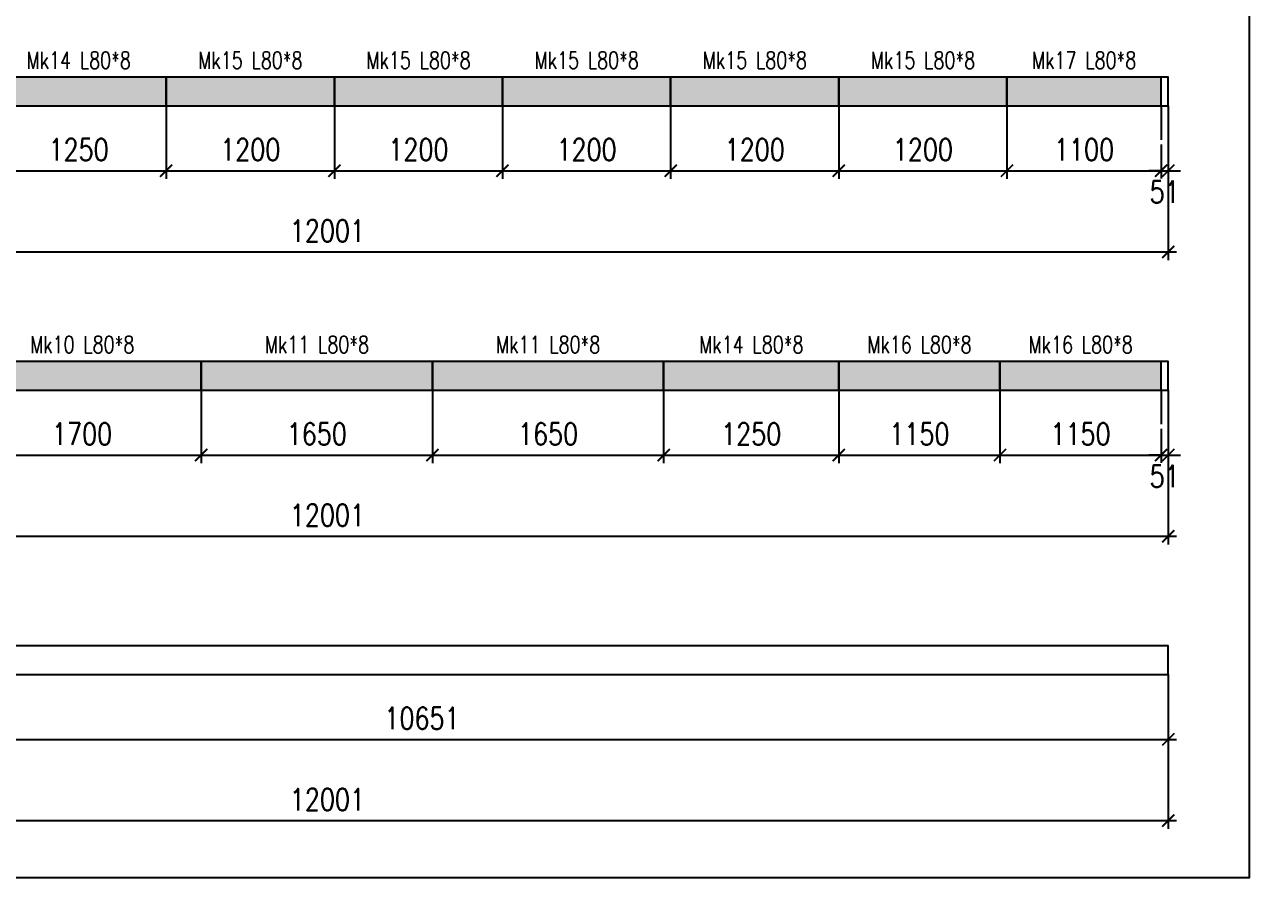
# Model space of a CAD drawing. Header units: millimetres. Extents: x -56 to 421004, y -1 to 91234.
# Drawn here: x 304614 to 313356, y 66207 to 72295 of the extents above; entities that cross this region are included whole.
import ezdxf
from ezdxf.enums import TextEntityAlignment as Align

# ---------------------------------------------------------------- set-up
doc = ezdxf.new("R2010")
doc.units = ezdxf.units.MM
doc.styles.add('EasyCutStyle', font='romans.shx', dxfattribs={"width": 0.8})
doc.styles.add('EasyCutStyleOptimezeBars', font='Romans.shx', dxfattribs={"width": 0.8})
doc.dimstyles.new('EasyCutDimOptimezeBars', dxfattribs={"dimscale": 57.971, "dimtxt": 2.7, "dimasz": 1.5, "dimexe": 1, "dimexo": 0, "dimgap": 1.25, "dimtad": 1, "dimdec": 1, "dimrnd": 0.5, "dimzin": 12, "dimdsep": 46, "dimtxsty": 'EasyCutStyleOptimezeBars', "dimblk": 'ARCHTICK', "dimblk1": 'ARCHTICK', "dimblk2": 'ARCHTICK', "dimcen": 1, "dimdle": 1, "dimclrd": 1, "dimclre": 1, "dimclrt": 3, "dimadec": 3, "dimazin": 0, "dimtfac": 1, "dimtdec": 1, "dimtix": 1, "dimtmove": 0, "dimatfit": 3, "dimfxl": 1, "dimtfill": 1, "dimtolj": 1, "dimtzin": 0, "dimarcsym": 0})

# ---------------------------------------------------------------- blocks, each defined once
blk = doc.blocks.new('_ArchTick')
at = {"color": 0, "linetype": 'ByBlock', "const_width": 0.15}
blk.add_lwpolyline([(-0.5, -0.5), (0.5, 0.5)], dxfattribs=at)
blk = doc.blocks.new('*D1658')
at = {"color": 1, "lineweight": -2}
for p, q in [((304375.4, 71715), (304375.4, 71193.2)), ((305625.4, 71715), (305625.4, 71193.2)), ((304317.4, 71251.2), (305683.4, 71251.2))]:
    blk.add_line(p, q, dxfattribs=at)
at = {"layer": 'Defpoints', "color": 0}
for p in [(304375.4, 71715), (305625.4, 71715), (305625.4, 71251.2)]:
    blk.add_point(p, dxfattribs=at)
at = {"color": 1, "lineweight": -2, "xscale": 86.9637, "yscale": 86.9637, "zscale": 86.9637, "rotation": 180}
blk.add_blockref('_ArchTick', (304375.4, 71251.2), dxfattribs=at)
at = {"color": 1, "lineweight": -2, "xscale": 86.9637, "yscale": 86.9637, "zscale": 86.9637}
blk.add_blockref('_ArchTick', (305625.4, 71251.2), dxfattribs=at)
at = {"color": 3, "insert": (305000.4, 71401.9), "char_height": 156.53, "attachment_point": 5, "style": 'EasyCutStyleOptimezeBars', "bg_fill": 3, "box_fill_scale": 1.1, "bg_fill_color": 256, "bg_fill_true_color": 13158600, "bg_fill_transparency": 3373302}
blk.add_mtext('\\A1;1250', dxfattribs=at)
blk = doc.blocks.new('*D1659')
at = {"color": 1, "lineweight": -2}
for p, q in [((305625.4, 71715), (305625.4, 71193.2)), ((306825.4, 71715), (306825.4, 71193.2)), ((305567.4, 71251.2), (306883.4, 71251.2))]:
    blk.add_line(p, q, dxfattribs=at)
at = {"layer": 'Defpoints', "color": 0}
for p in [(305625.4, 71715), (306825.4, 71715), (306825.4, 71251.2)]:
    blk.add_point(p, dxfattribs=at)
at = {"color": 1, "lineweight": -2, "xscale": 86.9637, "yscale": 86.9637, "zscale": 86.9637, "rotation": 180}
blk.add_blockref('_ArchTick', (305625.4, 71251.2), dxfattribs=at)
at = {"color": 1, "lineweight": -2, "xscale": 86.9637, "yscale": 86.9637, "zscale": 86.9637}
blk.add_blockref('_ArchTick', (306825.4, 71251.2), dxfattribs=at)
at = {"color": 3, "insert": (306225.4, 71401.9), "char_height": 156.53, "attachment_point": 5, "style": 'EasyCutStyleOptimezeBars', "bg_fill": 3, "box_fill_scale": 1.1, "bg_fill_color": 256, "bg_fill_true_color": 13158600, "bg_fill_transparency": 12497744}
blk.add_mtext('\\A1;1200', dxfattribs=at)
blk = doc.blocks.new('*D1660')
at = {"color": 1, "lineweight": -2}
for p, q in [((306825.4, 71715), (306825.4, 71193.2)), ((308025.4, 71715), (308025.4, 71193.2)), ((306767.4, 71251.2), (308083.4, 71251.2))]:
    blk.add_line(p, q, dxfattribs=at)
at = {"layer": 'Defpoints', "color": 0}
for p in [(306825.4, 71715), (308025.4, 71715), (308025.4, 71251.2)]:
    blk.add_point(p, dxfattribs=at)
at = {"color": 1, "lineweight": -2, "xscale": 86.9637, "yscale": 86.9637, "zscale": 86.9637, "rotation": 180}
blk.add_blockref('_ArchTick', (306825.4, 71251.2), dxfattribs=at)
at = {"color": 1, "lineweight": -2, "xscale": 86.9637, "yscale": 86.9637, "zscale": 86.9637}
blk.add_blockref('_ArchTick', (308025.4, 71251.2), dxfattribs=at)
at = {"color": 3, "insert": (307425.4, 71401.9), "char_height": 156.53, "attachment_point": 5, "style": 'EasyCutStyleOptimezeBars', "bg_fill": 3, "box_fill_scale": 1.1, "bg_fill_color": 256, "bg_fill_true_color": 13158600, "bg_fill_transparency": 2789904}
blk.add_mtext('\\A1;1200', dxfattribs=at)
blk = doc.blocks.new('*D1661')
at = {"color": 1, "lineweight": -2}
for p, q in [((308025.4, 71715), (308025.4, 71193.2)), ((309225.4, 71715), (309225.4, 71193.2)), ((307967.4, 71251.2), (309283.4, 71251.2))]:
    blk.add_line(p, q, dxfattribs=at)
at = {"layer": 'Defpoints', "color": 0}
for p in [(308025.4, 71715), (309225.4, 71715), (309225.4, 71251.2)]:
    blk.add_point(p, dxfattribs=at)
at = {"color": 1, "lineweight": -2, "xscale": 86.9637, "yscale": 86.9637, "zscale": 86.9637, "rotation": 180}
blk.add_blockref('_ArchTick', (308025.4, 71251.2), dxfattribs=at)
at = {"color": 1, "lineweight": -2, "xscale": 86.9637, "yscale": 86.9637, "zscale": 86.9637}
blk.add_blockref('_ArchTick', (309225.4, 71251.2), dxfattribs=at)
at = {"color": 3, "insert": (308625.4, 71401.9), "char_height": 156.53, "attachment_point": 5, "style": 'EasyCutStyleOptimezeBars', "bg_fill": 3, "box_fill_scale": 1.1, "bg_fill_color": 256, "bg_fill_true_color": 13158600, "bg_fill_transparency": 2798432}
blk.add_mtext('\\A1;1200', dxfattribs=at)
blk = doc.blocks.new('*D1662')
at = {"color": 1, "lineweight": -2}
for p, q in [((309225.4, 71715), (309225.4, 71193.2)), ((310425.4, 71715), (310425.4, 71193.2)), ((309167.4, 71251.2), (310483.4, 71251.2))]:
    blk.add_line(p, q, dxfattribs=at)
at = {"layer": 'Defpoints', "color": 0}
for p in [(309225.4, 71715), (310425.4, 71715), (310425.4, 71251.2)]:
    blk.add_point(p, dxfattribs=at)
at = {"color": 1, "lineweight": -2, "xscale": 86.9637, "yscale": 86.9637, "zscale": 86.9637, "rotation": 180}
blk.add_blockref('_ArchTick', (309225.4, 71251.2), dxfattribs=at)
at = {"color": 1, "lineweight": -2, "xscale": 86.9637, "yscale": 86.9637, "zscale": 86.9637}
blk.add_blockref('_ArchTick', (310425.4, 71251.2), dxfattribs=at)
at = {"color": 3, "insert": (309825.4, 71401.9), "char_height": 156.53, "attachment_point": 5, "style": 'EasyCutStyleOptimezeBars', "bg_fill": 3, "box_fill_scale": 1.1, "bg_fill_color": 256, "bg_fill_true_color": 13158600, "bg_fill_transparency": 2806960}
blk.add_mtext('\\A1;1200', dxfattribs=at)
blk = doc.blocks.new('*D1663')
at = {"color": 1, "lineweight": -2}
for p, q in [((310425.4, 71715), (310425.4, 71193.2)), ((311625.4, 71715), (311625.4, 71193.2)), ((310367.4, 71251.2), (311683.4, 71251.2))]:
    blk.add_line(p, q, dxfattribs=at)
at = {"layer": 'Defpoints', "color": 0}
for p in [(310425.4, 71715), (311625.4, 71715), (311625.4, 71251.2)]:
    blk.add_point(p, dxfattribs=at)
at = {"color": 1, "lineweight": -2, "xscale": 86.9637, "yscale": 86.9637, "zscale": 86.9637, "rotation": 180}
blk.add_blockref('_ArchTick', (310425.4, 71251.2), dxfattribs=at)
at = {"color": 1, "lineweight": -2, "xscale": 86.9637, "yscale": 86.9637, "zscale": 86.9637}
blk.add_blockref('_ArchTick', (311625.4, 71251.2), dxfattribs=at)
at = {"color": 3, "insert": (311025.4, 71401.9), "char_height": 156.53, "attachment_point": 5, "style": 'EasyCutStyleOptimezeBars', "bg_fill": 3, "box_fill_scale": 1.1, "bg_fill_color": 256, "bg_fill_true_color": 13158600, "bg_fill_transparency": 12498928}
blk.add_mtext('\\A1;1200', dxfattribs=at)
blk = doc.blocks.new('*D1664')
at = {"color": 1, "lineweight": -2}
for p, q in [((311625.4, 71715), (311625.4, 71193.2)), ((312725.4, 71715), (312725.4, 71193.2)), ((311567.4, 71251.2), (312783.4, 71251.2))]:
    blk.add_line(p, q, dxfattribs=at)
at = {"layer": 'Defpoints', "color": 0}
for p in [(311625.4, 71715), (312725.4, 71715), (312725.4, 71251.2)]:
    blk.add_point(p, dxfattribs=at)
at = {"color": 1, "lineweight": -2, "xscale": 86.9637, "yscale": 86.9637, "zscale": 86.9637, "rotation": 180}
blk.add_blockref('_ArchTick', (311625.4, 71251.2), dxfattribs=at)
at = {"color": 1, "lineweight": -2, "xscale": 86.9637, "yscale": 86.9637, "zscale": 86.9637}
blk.add_blockref('_ArchTick', (312725.4, 71251.2), dxfattribs=at)
at = {"color": 3, "insert": (312175.4, 71401.9), "char_height": 156.53, "attachment_point": 5, "style": 'EasyCutStyleOptimezeBars', "bg_fill": 3, "box_fill_scale": 1.1, "bg_fill_color": 256, "bg_fill_true_color": 13158600, "bg_fill_transparency": 2822752}
blk.add_mtext('\\A1;1100', dxfattribs=at)
blk = doc.blocks.new('*D1665')
at = {"color": 1, "lineweight": -2}
for p, q in [((312725.4, 71715), (312725.4, 71193.2)), ((312776.4, 71715), (312776.4, 71193.2)), ((312725.4, 71251.2), (312638.4, 71251.2)), ((312725.4, 71251.2), (312776.4, 71251.2)), ((312776.4, 71251.2), (312863.3, 71251.2))]:
    blk.add_line(p, q, dxfattribs=at)
at = {"layer": 'Defpoints', "color": 0}
for p in [(312725.4, 71715), (312776.4, 71715), (312776.4, 71251.2)]:
    blk.add_point(p, dxfattribs=at)
at = {"color": 1, "lineweight": -2, "xscale": 86.9637, "yscale": 86.9637, "zscale": 86.9637}
blk.add_blockref('_ArchTick', (312725.4, 71251.2), dxfattribs=at)
at = {"color": 1, "lineweight": -2, "xscale": 86.9637, "yscale": 86.9637, "zscale": 86.9637, "rotation": 180}
blk.add_blockref('_ArchTick', (312776.4, 71251.2), dxfattribs=at)
at = {"color": 3, "char_height": 156.53, "attachment_point": 5, "style": 'EasyCutStyleOptimezeBars', "bg_fill": 3, "box_fill_scale": 1.1, "bg_fill_color": 256, "bg_fill_true_color": 13158600}
for s, insert, bg_fill_transparency in [('\\A1;', (312750.9, 71454.1), 2831408), ('\\A1;51', (312750.9, 71100.5), 0)]:
    blk.add_mtext(s, dxfattribs=dict(at, insert=insert, bg_fill_transparency=bg_fill_transparency))
blk = doc.blocks.new('*D1666')
at = {"color": 1, "lineweight": -2}
for p, q in [((300775.4, 71715), (300775.4, 70613.5)), ((312776.4, 71715), (312776.4, 70613.5)), ((300717.4, 70671.4), (312834.4, 70671.4))]:
    blk.add_line(p, q, dxfattribs=at)
at = {"layer": 'Defpoints', "color": 0}
for p in [(300775.4, 71715), (312776.4, 71715), (312776.4, 70671.4)]:
    blk.add_point(p, dxfattribs=at)
at = {"color": 1, "lineweight": -2, "xscale": 86.9637, "yscale": 86.9637, "zscale": 86.9637, "rotation": 180}
blk.add_blockref('_ArchTick', (300775.4, 70671.4), dxfattribs=at)
at = {"color": 1, "lineweight": -2, "xscale": 86.9637, "yscale": 86.9637, "zscale": 86.9637}
blk.add_blockref('_ArchTick', (312776.4, 70671.4), dxfattribs=at)
at = {"color": 3, "insert": (306775.9, 70822.2), "char_height": 156.53, "attachment_point": 5, "style": 'EasyCutStyleOptimezeBars', "bg_fill": 3, "box_fill_scale": 1.1, "bg_fill_color": 256, "bg_fill_true_color": 13158600, "bg_fill_transparency": 4837208}
blk.add_mtext('\\A1;12001', dxfattribs=at)
blk = doc.blocks.new('*D1669')
at = {"color": 1, "lineweight": -2}
for p, q in [((304175.4, 69685.9), (304175.4, 69164.1)), ((305875.4, 69685.9), (305875.4, 69164.1)), ((304117.4, 69222), (305933.4, 69222))]:
    blk.add_line(p, q, dxfattribs=at)
at = {"layer": 'Defpoints', "color": 0}
for p in [(304175.4, 69685.9), (305875.4, 69685.9), (305875.4, 69222)]:
    blk.add_point(p, dxfattribs=at)
at = {"color": 1, "lineweight": -2, "xscale": 86.9637, "yscale": 86.9637, "zscale": 86.9637, "rotation": 180}
blk.add_blockref('_ArchTick', (304175.4, 69222), dxfattribs=at)
at = {"color": 1, "lineweight": -2, "xscale": 86.9637, "yscale": 86.9637, "zscale": 86.9637}
blk.add_blockref('_ArchTick', (305875.4, 69222), dxfattribs=at)
at = {"color": 3, "insert": (305025.4, 69372.8), "char_height": 156.53, "attachment_point": 5, "style": 'EasyCutStyleOptimezeBars', "bg_fill": 3, "box_fill_scale": 1.1, "bg_fill_color": 256, "bg_fill_true_color": 13158600, "bg_fill_transparency": 3227584}
blk.add_mtext('\\A1;1700', dxfattribs=at)
blk = doc.blocks.new('*D1670')
at = {"color": 1, "lineweight": -2}
for p, q in [((305875.4, 69685.9), (305875.4, 69164.1)), ((307525.4, 69685.9), (307525.4, 69164.1)), ((305817.4, 69222), (307583.4, 69222))]:
    blk.add_line(p, q, dxfattribs=at)
at = {"layer": 'Defpoints', "color": 0}
for p in [(305875.4, 69685.9), (307525.4, 69685.9), (307525.4, 69222)]:
    blk.add_point(p, dxfattribs=at)
at = {"color": 1, "lineweight": -2, "xscale": 86.9637, "yscale": 86.9637, "zscale": 86.9637, "rotation": 180}
blk.add_blockref('_ArchTick', (305875.4, 69222), dxfattribs=at)
at = {"color": 1, "lineweight": -2, "xscale": 86.9637, "yscale": 86.9637, "zscale": 86.9637}
blk.add_blockref('_ArchTick', (307525.4, 69222), dxfattribs=at)
at = {"color": 3, "insert": (306700.4, 69372.8), "char_height": 156.53, "attachment_point": 5, "style": 'EasyCutStyleOptimezeBars', "bg_fill": 3, "box_fill_scale": 1.1, "bg_fill_color": 256, "bg_fill_true_color": 13158600, "bg_fill_transparency": 3228176}
blk.add_mtext('\\A1;1650', dxfattribs=at)
blk = doc.blocks.new('*D1671')
at = {"color": 1, "lineweight": -2}
for p, q in [((307525.4, 69685.9), (307525.4, 69164.1)), ((309175.4, 69685.9), (309175.4, 69164.1)), ((307467.4, 69222), (309233.4, 69222))]:
    blk.add_line(p, q, dxfattribs=at)
at = {"layer": 'Defpoints', "color": 0}
for p in [(307525.4, 69685.9), (309175.4, 69685.9), (309175.4, 69222)]:
    blk.add_point(p, dxfattribs=at)
at = {"color": 1, "lineweight": -2, "xscale": 86.9637, "yscale": 86.9637, "zscale": 86.9637, "rotation": 180}
blk.add_blockref('_ArchTick', (307525.4, 69222), dxfattribs=at)
at = {"color": 1, "lineweight": -2, "xscale": 86.9637, "yscale": 86.9637, "zscale": 86.9637}
blk.add_blockref('_ArchTick', (309175.4, 69222), dxfattribs=at)
at = {"color": 3, "insert": (308350.4, 69372.8), "char_height": 156.53, "attachment_point": 5, "style": 'EasyCutStyleOptimezeBars', "bg_fill": 3, "box_fill_scale": 1.1, "bg_fill_color": 256, "bg_fill_true_color": 13158600, "bg_fill_transparency": 13483036}
blk.add_mtext('\\A1;1650', dxfattribs=at)
blk = doc.blocks.new('*D1672')
at = {"color": 1, "lineweight": -2}
for p, q in [((309175.4, 69685.9), (309175.4, 69164.1)), ((310425.4, 69685.9), (310425.4, 69164.1)), ((309117.4, 69222), (310483.4, 69222))]:
    blk.add_line(p, q, dxfattribs=at)
at = {"layer": 'Defpoints', "color": 0}
for p in [(309175.4, 69685.9), (310425.4, 69685.9), (310425.4, 69222)]:
    blk.add_point(p, dxfattribs=at)
at = {"color": 1, "lineweight": -2, "xscale": 86.9637, "yscale": 86.9637, "zscale": 86.9637, "rotation": 180}
blk.add_blockref('_ArchTick', (309175.4, 69222), dxfattribs=at)
at = {"color": 1, "lineweight": -2, "xscale": 86.9637, "yscale": 86.9637, "zscale": 86.9637}
blk.add_blockref('_ArchTick', (310425.4, 69222), dxfattribs=at)
at = {"color": 3, "insert": (309800.4, 69372.8), "char_height": 156.53, "attachment_point": 5, "style": 'EasyCutStyleOptimezeBars', "bg_fill": 3, "box_fill_scale": 1.1, "bg_fill_color": 256, "bg_fill_true_color": 13158600, "bg_fill_transparency": 0}
blk.add_mtext('\\A1;1250', dxfattribs=at)
blk = doc.blocks.new('*D1673')
at = {"color": 1, "lineweight": -2}
for p, q in [((310425.4, 69685.9), (310425.4, 69164.1)), ((311575.4, 69685.9), (311575.4, 69164.1)), ((310367.4, 69222), (311633.4, 69222))]:
    blk.add_line(p, q, dxfattribs=at)
at = {"layer": 'Defpoints', "color": 0}
for p in [(310425.4, 69685.9), (311575.4, 69685.9), (311575.4, 69222)]:
    blk.add_point(p, dxfattribs=at)
at = {"color": 1, "lineweight": -2, "xscale": 86.9637, "yscale": 86.9637, "zscale": 86.9637, "rotation": 180}
blk.add_blockref('_ArchTick', (310425.4, 69222), dxfattribs=at)
at = {"color": 1, "lineweight": -2, "xscale": 86.9637, "yscale": 86.9637, "zscale": 86.9637}
blk.add_blockref('_ArchTick', (311575.4, 69222), dxfattribs=at)
at = {"color": 3, "insert": (311000.4, 69372.8), "char_height": 156.53, "attachment_point": 5, "style": 'EasyCutStyleOptimezeBars', "bg_fill": 3, "box_fill_scale": 1.1, "bg_fill_color": 256, "bg_fill_true_color": 13158600, "bg_fill_transparency": 3259552}
blk.add_mtext('\\A1;1150', dxfattribs=at)
blk = doc.blocks.new('*D1674')
at = {"color": 1, "lineweight": -2}
for p, q in [((311575.4, 69685.9), (311575.4, 69164.1)), ((312725.4, 69685.9), (312725.4, 69164.1)), ((311517.4, 69222), (312783.4, 69222))]:
    blk.add_line(p, q, dxfattribs=at)
at = {"layer": 'Defpoints', "color": 0}
for p in [(311575.4, 69685.9), (312725.4, 69685.9), (312725.4, 69222)]:
    blk.add_point(p, dxfattribs=at)
at = {"color": 1, "lineweight": -2, "xscale": 86.9637, "yscale": 86.9637, "zscale": 86.9637, "rotation": 180}
blk.add_blockref('_ArchTick', (311575.4, 69222), dxfattribs=at)
at = {"color": 1, "lineweight": -2, "xscale": 86.9637, "yscale": 86.9637, "zscale": 86.9637}
blk.add_blockref('_ArchTick', (312725.4, 69222), dxfattribs=at)
at = {"color": 3, "insert": (312150.4, 69372.8), "char_height": 156.53, "attachment_point": 5, "style": 'EasyCutStyleOptimezeBars', "bg_fill": 3, "box_fill_scale": 1.1, "bg_fill_color": 256, "bg_fill_true_color": 13158600, "bg_fill_transparency": 3268192}
blk.add_mtext('\\A1;1150', dxfattribs=at)
blk = doc.blocks.new('*D1675')
at = {"color": 1, "lineweight": -2}
for p, q in [((312725.4, 69685.9), (312725.4, 69164.1)), ((312776.4, 69685.9), (312776.4, 69164.1)), ((312725.4, 69222), (312638.4, 69222)), ((312725.4, 69222), (312776.4, 69222)), ((312776.4, 69222), (312863.3, 69222))]:
    blk.add_line(p, q, dxfattribs=at)
at = {"layer": 'Defpoints', "color": 0}
for p in [(312725.4, 69685.9), (312776.4, 69685.9), (312776.4, 69222)]:
    blk.add_point(p, dxfattribs=at)
at = {"color": 1, "lineweight": -2, "xscale": 86.9637, "yscale": 86.9637, "zscale": 86.9637}
blk.add_blockref('_ArchTick', (312725.4, 69222), dxfattribs=at)
at = {"color": 1, "lineweight": -2, "xscale": 86.9637, "yscale": 86.9637, "zscale": 86.9637, "rotation": 180}
blk.add_blockref('_ArchTick', (312776.4, 69222), dxfattribs=at)
at = {"color": 3, "char_height": 156.53, "attachment_point": 5, "style": 'EasyCutStyleOptimezeBars', "bg_fill": 3, "box_fill_scale": 1.1, "bg_fill_color": 256, "bg_fill_true_color": 13158600, "bg_fill_transparency": 0}
for s, insert in [('\\A1;', (312750.9, 69425)), ('\\A1;51', (312750.9, 69071.3))]:
    blk.add_mtext(s, dxfattribs=dict(at, insert=insert))
blk = doc.blocks.new('*D1676')
at = {"color": 1, "lineweight": -2}
for p, q in [((300775.4, 69685.9), (300775.4, 68584.3)), ((312776.4, 69685.9), (312776.4, 68584.3)), ((300717.4, 68642.3), (312834.4, 68642.3))]:
    blk.add_line(p, q, dxfattribs=at)
at = {"layer": 'Defpoints', "color": 0}
for p in [(300775.4, 69685.9), (312776.4, 69685.9), (312776.4, 68642.3)]:
    blk.add_point(p, dxfattribs=at)
at = {"color": 1, "lineweight": -2, "xscale": 86.9637, "yscale": 86.9637, "zscale": 86.9637, "rotation": 180}
blk.add_blockref('_ArchTick', (300775.4, 68642.3), dxfattribs=at)
at = {"color": 1, "lineweight": -2, "xscale": 86.9637, "yscale": 86.9637, "zscale": 86.9637}
blk.add_blockref('_ArchTick', (312776.4, 68642.3), dxfattribs=at)
at = {"color": 3, "insert": (306775.9, 68793), "char_height": 156.53, "attachment_point": 5, "style": 'EasyCutStyleOptimezeBars', "bg_fill": 3, "box_fill_scale": 1.1, "bg_fill_color": 256, "bg_fill_true_color": 13158600, "bg_fill_transparency": 10648080}
blk.add_mtext('\\A1;12001', dxfattribs=at)
blk = doc.blocks.new('*D1678')
at = {"color": 1, "lineweight": -2}
for p, q in [((302125.4, 67656.7), (302125.4, 67134.9)), ((312776.4, 67656.7), (312776.4, 67134.9)), ((302067.4, 67192.9), (312834.4, 67192.9))]:
    blk.add_line(p, q, dxfattribs=at)
at = {"layer": 'Defpoints', "color": 0}
for p in [(302125.4, 67656.7), (312776.4, 67656.7), (312776.4, 67192.9)]:
    blk.add_point(p, dxfattribs=at)
at = {"color": 1, "lineweight": -2, "xscale": 86.9637, "yscale": 86.9637, "zscale": 86.9637, "rotation": 180}
blk.add_blockref('_ArchTick', (302125.4, 67192.9), dxfattribs=at)
at = {"color": 1, "lineweight": -2, "xscale": 86.9637, "yscale": 86.9637, "zscale": 86.9637}
blk.add_blockref('_ArchTick', (312776.4, 67192.9), dxfattribs=at)
at = {"color": 3, "insert": (307450.9, 67343.6), "char_height": 156.53, "attachment_point": 5, "style": 'EasyCutStyleOptimezeBars', "bg_fill": 3, "box_fill_scale": 1.1, "bg_fill_color": 256, "bg_fill_true_color": 13158600, "bg_fill_transparency": 3420304}
blk.add_mtext('\\A1;10651', dxfattribs=at)
blk = doc.blocks.new('*D1679')
at = {"color": 1, "lineweight": -2}
for p, q in [((300775.4, 67656.7), (300775.4, 66555.2)), ((312776.4, 67656.7), (312776.4, 66555.2)), ((300717.4, 66613.1), (312834.4, 66613.1))]:
    blk.add_line(p, q, dxfattribs=at)
at = {"layer": 'Defpoints', "color": 0}
for p in [(300775.4, 67656.7), (312776.4, 67656.7), (312776.4, 66613.1)]:
    blk.add_point(p, dxfattribs=at)
at = {"color": 1, "lineweight": -2, "xscale": 86.9637, "yscale": 86.9637, "zscale": 86.9637, "rotation": 180}
blk.add_blockref('_ArchTick', (300775.4, 66613.1), dxfattribs=at)
at = {"color": 1, "lineweight": -2, "xscale": 86.9637, "yscale": 86.9637, "zscale": 86.9637}
blk.add_blockref('_ArchTick', (312776.4, 66613.1), dxfattribs=at)
at = {"color": 3, "insert": (306775.9, 66763.9), "char_height": 156.53, "attachment_point": 5, "style": 'EasyCutStyleOptimezeBars', "bg_fill": 3, "box_fill_scale": 1.1, "bg_fill_color": 256, "bg_fill_true_color": 13158600, "bg_fill_transparency": 3456016}
blk.add_mtext('\\A1;12001', dxfattribs=at)

msp = doc.modelspace()

# ---------------------------------------------------------------- linework, layer by layer
at = {"color": 5}
msp.add_lwpolyline([(296137.32, 66207.31), (313356.13, 66207.31), (313356.13, 78382.22), (296137.32, 78382.22)], close=True, dxfattribs=at)
at = {"color": 231, "true_color": 0xfd58be}
for points in [[(300775.38, 71715.01), (312776.38, 71715.01), (312776.38, 71917.92), (300775.38, 71917.92)], [(300775.38, 69685.85), (312776.38, 69685.85), (312776.38, 69888.77), (300775.38, 69888.77)], [(300775.38, 67656.7), (312776.38, 67656.7), (312776.38, 67859.62), (300775.38, 67859.62)]]:
    msp.add_lwpolyline(points, close=True, dxfattribs=at)
at = {"color": 7}
for points in [[(304375.38, 71715.01), (305625.38, 71715.01), (305625.38, 71917.92), (304375.38, 71917.92)], [(305625.38, 71715.01), (306825.38, 71715.01), (306825.38, 71917.92), (305625.38, 71917.92)], [(306825.38, 71715.01), (308025.38, 71715.01), (308025.38, 71917.92), (306825.38, 71917.92)], [(308025.38, 71715.01), (309225.38, 71715.01), (309225.38, 71917.92), (308025.38, 71917.92)], [(309225.38, 71715.01), (310425.38, 71715.01), (310425.38, 71917.92), (309225.38, 71917.92)], [(310425.38, 71715.01), (311625.38, 71715.01), (311625.38, 71917.92), (310425.38, 71917.92)], [(311625.38, 71715.01), (312725.38, 71715.01), (312725.38, 71917.92), (311625.38, 71917.92)], [(304175.38, 69685.85), (305875.38, 69685.85), (305875.38, 69888.77), (304175.38, 69888.77)], [(305875.38, 69685.85), (307525.38, 69685.85), (307525.38, 69888.77), (305875.38, 69888.77)], [(307525.38, 69685.85), (309175.38, 69685.85), (309175.38, 69888.77), (307525.38, 69888.77)], [(309175.38, 69685.85), (310425.38, 69685.85), (310425.38, 69888.77), (309175.38, 69888.77)], [(310425.38, 69685.85), (311575.38, 69685.85), (311575.38, 69888.77), (310425.38, 69888.77)], [(311575.38, 69685.85), (312725.38, 69685.85), (312725.38, 69888.77), (311575.38, 69888.77)]]:
    msp.add_lwpolyline(points, close=True, dxfattribs=at)
at = {"color": 34, "true_color": 0x955e17}
for points in [[(304375.38, 71715.01), (305625.38, 71715.01), (304375.38, 71917.92), (305625.38, 71917.92)], [(309175.38, 69685.85), (310425.38, 69685.85), (309175.38, 69888.77), (310425.38, 69888.77)]]:
    msp.add_solid(points, dxfattribs=at)
at = {"color": 34, "true_color": 0x945b17}
for points in [[(305625.38, 71715.01), (306825.38, 71715.01), (305625.38, 71917.92), (306825.38, 71917.92)], [(306825.38, 71715.01), (308025.38, 71715.01), (306825.38, 71917.92), (308025.38, 71917.92)], [(308025.38, 71715.01), (309225.38, 71715.01), (308025.38, 71917.92), (309225.38, 71917.92)], [(309225.38, 71715.01), (310425.38, 71715.01), (309225.38, 71917.92), (310425.38, 71917.92)], [(310425.38, 71715.01), (311625.38, 71715.01), (310425.38, 71917.92), (311625.38, 71917.92)]]:
    msp.add_solid(points, dxfattribs=at)
at = {"color": 34, "true_color": 0x935417}
msp.add_solid([(311625.38, 71715.01), (312725.38, 71715.01), (311625.38, 71917.92), (312725.38, 71917.92)], dxfattribs=at)
at = {"color": 44, "true_color": 0x9c7d17}
msp.add_solid([(304175.38, 69685.85), (305875.38, 69685.85), (304175.38, 69888.77), (305875.38, 69888.77)], dxfattribs=at)
at = {"color": 44, "true_color": 0x9b7917}
for points in [[(305875.38, 69685.85), (307525.38, 69685.85), (305875.38, 69888.77), (307525.38, 69888.77)], [(307525.38, 69685.85), (309175.38, 69685.85), (307525.38, 69888.77), (309175.38, 69888.77)]]:
    msp.add_solid(points, dxfattribs=at)
at = {"color": 34, "true_color": 0x945717}
for points in [[(310425.38, 69685.85), (311575.38, 69685.85), (310425.38, 69888.77), (311575.38, 69888.77)], [(311575.38, 69685.85), (312725.38, 69685.85), (311575.38, 69888.77), (312725.38, 69888.77)]]:
    msp.add_solid(points, dxfattribs=at)

# ---------------------------------------------------------------- texts
at = {"style": 'EasyCutStyle', "width": 0.75}
for s, p in [('Mk14 L80*8', (305001.38, 71978.8)), ('Mk15 L80*8', (306226.38, 71978.8)), ('Mk15 L80*8', (307426.38, 71978.8)), ('Mk15 L80*8', (308626.38, 71978.8)), ('Mk15 L80*8', (309826.38, 71978.8)), ('Mk15 L80*8', (311026.38, 71978.8)), ('Mk17 L80*8', (312176.38, 71978.8)), ('Mk10 L80*8', (305026.38, 69949.64)), ('Mk11 L80*8', (306701.38, 69949.64)), ('Mk11 L80*8', (308351.38, 69949.64)), ('Mk14 L80*8', (309801.38, 69949.64)), ('Mk16 L80*8', (311001.38, 69949.64)), ('Mk16 L80*8', (312151.38, 69949.64))]:
    msp.add_text(s, height=121.749, dxfattribs=at).set_placement(p, align=Align.CENTER)

# ---------------------------------------------------------------- next in the draw order: dimensions: what is measured, and where the dimension line sits
for base, p1, p2, picture, middle in [((305625.38, 71251.2), (304375.38, 71715.01), (305625.38, 71715.01), '*D1658', (305000.38, 71401.94)), ((305875.38, 69222.05), (304175.38, 69685.85), (305875.38, 69685.85), '*D1669', (305025.38, 69372.79)), ((312776.38, 67192.9), (302125.38, 67656.7), (312776.38, 67656.7), '*D1678', (307450.88, 67343.63))]:
    dim = msp.add_linear_dim(base=base, p1=p1, p2=p2, dimstyle='EasyCutDimOptimezeBars', override={"dimscale": 57.9758, "dimtad": 1})
    dim.commit()
    dim.dimension.update_dxf_attribs({"geometry": picture, "text_midpoint": middle})

# ---------------------------------------------------------------- next in the draw order: dimensions: what is measured, and where the dimension line sits
for base, p1, p2, picture, middle in [((306825.38, 71251.2), (305625.38, 71715.01), (306825.38, 71715.01), '*D1659', (306225.38, 71401.94)), ((307525.38, 69222.05), (305875.38, 69685.85), (307525.38, 69685.85), '*D1670', (306700.38, 69372.79)), ((312776.38, 66613.14), (300775.38, 67656.7), (312776.38, 67656.7), '*D1679', (306775.88, 66763.87))]:
    dim = msp.add_linear_dim(base=base, p1=p1, p2=p2, dimstyle='EasyCutDimOptimezeBars', override={"dimscale": 57.9758, "dimtad": 1})
    dim.commit()
    dim.dimension.update_dxf_attribs({"geometry": picture, "text_midpoint": middle})

# ---------------------------------------------------------------- next in the draw order: dimensions: what is measured, and where the dimension line sits
for base, p1, p2, picture, middle in [((308025.38, 71251.2), (306825.38, 71715.01), (308025.38, 71715.01), '*D1660', (307425.38, 71401.94)), ((309175.38, 69222.05), (307525.38, 69685.85), (309175.38, 69685.85), '*D1671', (308350.38, 69372.79))]:
    dim = msp.add_linear_dim(base=base, p1=p1, p2=p2, dimstyle='EasyCutDimOptimezeBars', override={"dimscale": 57.9758, "dimtad": 1})
    dim.commit()
    dim.dimension.update_dxf_attribs({"geometry": picture, "text_midpoint": middle})

# ---------------------------------------------------------------- next in the draw order: dimensions: what is measured, and where the dimension line sits
for base, p1, p2, picture, middle in [((309225.38, 71251.2), (308025.38, 71715.01), (309225.38, 71715.01), '*D1661', (308625.38, 71401.94)), ((310425.38, 69222.05), (309175.38, 69685.85), (310425.38, 69685.85), '*D1672', (309800.38, 69372.79))]:
    dim = msp.add_linear_dim(base=base, p1=p1, p2=p2, dimstyle='EasyCutDimOptimezeBars', override={"dimscale": 57.9758, "dimtad": 1})
    dim.commit()
    dim.dimension.update_dxf_attribs({"geometry": picture, "text_midpoint": middle})

# ---------------------------------------------------------------- next in the draw order: dimensions: what is measured, and where the dimension line sits
for base, p1, p2, picture, middle in [((310425.38, 71251.2), (309225.38, 71715.01), (310425.38, 71715.01), '*D1662', (309825.38, 71401.94)), ((311575.38, 69222.05), (310425.38, 69685.85), (311575.38, 69685.85), '*D1673', (311000.38, 69372.79))]:
    dim = msp.add_linear_dim(base=base, p1=p1, p2=p2, dimstyle='EasyCutDimOptimezeBars', override={"dimscale": 57.9758, "dimtad": 1})
    dim.commit()
    dim.dimension.update_dxf_attribs({"geometry": picture, "text_midpoint": middle})

# ---------------------------------------------------------------- next in the draw order: dimensions: what is measured, and where the dimension line sits
for base, p1, p2, picture, middle in [((311625.38, 71251.2), (310425.38, 71715.01), (311625.38, 71715.01), '*D1663', (311025.38, 71401.94)), ((312725.38, 69222.05), (311575.38, 69685.85), (312725.38, 69685.85), '*D1674', (312150.38, 69372.79))]:
    dim = msp.add_linear_dim(base=base, p1=p1, p2=p2, dimstyle='EasyCutDimOptimezeBars', override={"dimscale": 57.9758, "dimtad": 1})
    dim.commit()
    dim.dimension.update_dxf_attribs({"geometry": picture, "text_midpoint": middle})

# ---------------------------------------------------------------- next in the draw order: dimensions: what is measured, and where the dimension line sits
dim = msp.add_linear_dim(base=(312725.38, 71251.2), p1=(311625.38, 71715.01), p2=(312725.38, 71715.01), dimstyle='EasyCutDimOptimezeBars', override={"dimscale": 57.9758, "dimtad": 1})
dim.commit()
dim.dimension.update_dxf_attribs({"geometry": '*D1664', "text_midpoint": (312175.38, 71401.94)})
dim = msp.add_linear_dim(base=(312776.38, 69222.05), p1=(312725.38, 69685.85), p2=(312776.38, 69685.85), text='\\X<>', dimstyle='EasyCutDimOptimezeBars', override={"dimscale": 57.9758})
dim.commit()
dim.dimension.update_dxf_attribs({"geometry": '*D1675', "text_midpoint": (312750.88, 69222.05)})

# ---------------------------------------------------------------- next in the draw order: dimensions: what is measured, and where the dimension line sits
dim = msp.add_linear_dim(base=(312776.38, 71251.2), p1=(312725.38, 71715.01), p2=(312776.38, 71715.01), text='\\X<>', dimstyle='EasyCutDimOptimezeBars', override={"dimscale": 57.9758})
dim.commit()
dim.dimension.update_dxf_attribs({"geometry": '*D1665', "text_midpoint": (312750.88, 71251.2)})
dim = msp.add_linear_dim(base=(312776.38, 68642.29), p1=(300775.38, 69685.85), p2=(312776.38, 69685.85), dimstyle='EasyCutDimOptimezeBars', override={"dimscale": 57.9758, "dimtad": 1})
dim.commit()
dim.dimension.update_dxf_attribs({"geometry": '*D1676', "text_midpoint": (306775.88, 68793.03)})

# ---------------------------------------------------------------- next in the draw order: dimensions: what is measured, and where the dimension line sits
dim = msp.add_linear_dim(base=(312776.38, 70671.44), p1=(300775.38, 71715.01), p2=(312776.38, 71715.01), dimstyle='EasyCutDimOptimezeBars', override={"dimscale": 57.9758, "dimtad": 1})
dim.commit()
dim.dimension.update_dxf_attribs({"geometry": '*D1666', "text_midpoint": (306775.88, 70822.18)})

doc.saveas('drawing.dxf')
